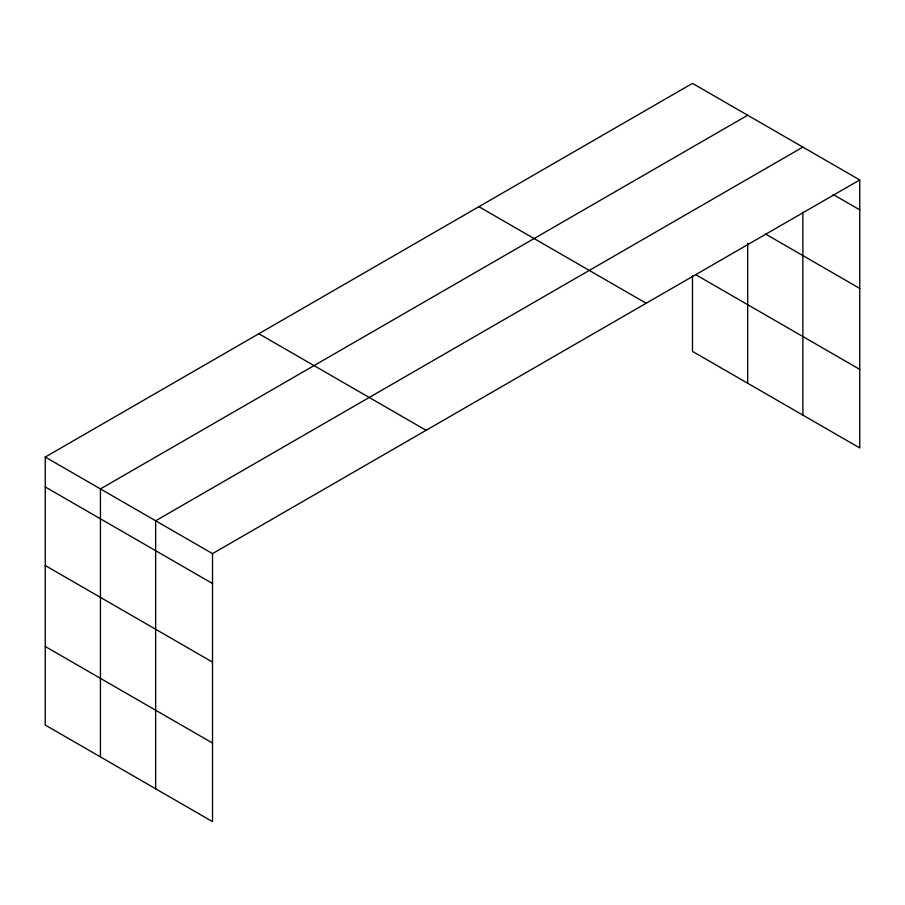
<?xml version="1.0" encoding="UTF-8"?>
<svg xmlns="http://www.w3.org/2000/svg" width="905" height="905" viewBox="0 0 905 905"><rect width="100%" height="100%" fill="white"/><g stroke="black" fill="none" stroke-linecap="round" stroke-linejoin="round"><path stroke-width="1.36" d="M859.75 179.948L692.483 83.373L45.25 457.048L45.25 725.052L212.517 821.627L212.517 553.622L859.75 179.948L859.75 447.952L692.483 351.378L692.483 275.606M802.882 212.087L802.882 415.112M747.677 115.24L100.444 488.915L100.444 756.931M802.882 147.108L155.649 520.782L155.649 788.798M833.132 194.473L859.75 209.847M765.687 234.112L859.75 288.424M696.081 274.882L859.75 369.376M478.892 206.691L646.159 303.254M258.841 333.741L426.108 430.305M45.25 457.048L212.517 553.622M45.25 486.947L212.517 583.521M45.25 565.523L212.517 662.098M45.25 646.487L212.517 743.05M747.677 243.253L747.677 383.245"/></g></svg>
